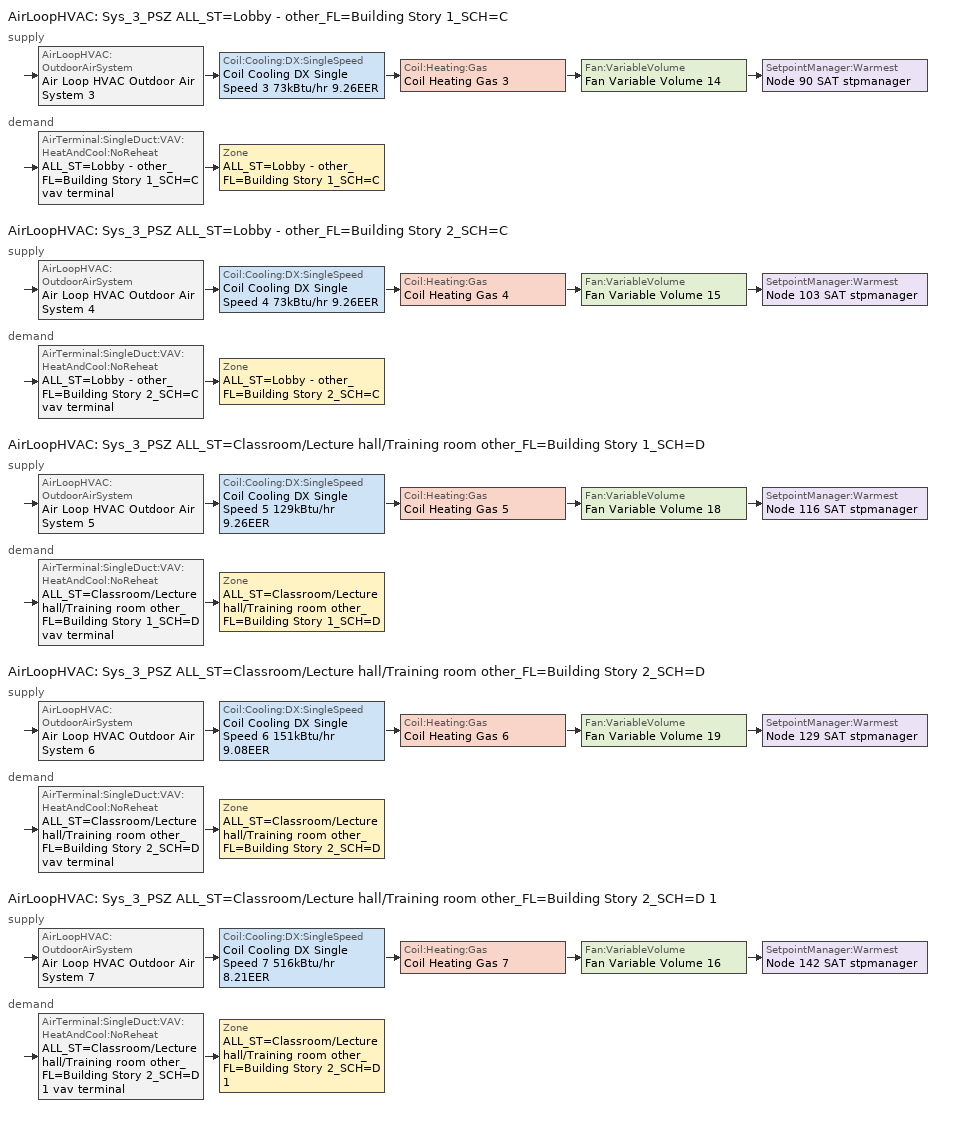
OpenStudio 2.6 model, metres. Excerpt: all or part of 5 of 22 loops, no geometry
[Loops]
AirLoopHVAC 'Sys_3_PSZ ALL_ST=Lobby - other_FL=Building Story 1_SCH=C'
 supply: AirLoopHVAC:OutdoorAirSystem 'Air Loop HVAC Outdoor Air System 3' > Coil:Cooling:DX:SingleSpeed 'Coil Cooling DX Single Speed 3 73kBtu/hr 9.26EER' > Coil:Heating:Gas 'Coil Heating Gas 3' > Fan:VariableVolume 'Fan Variable Volume 14' > SetpointManager:Warmest 'Node 90 SAT stpmanager'
 demand: AirTerminal:SingleDuct:VAV:HeatAndCool:NoReheat 'ALL_ST=Lobby - other_FL=Building Story 1_SCH=C vav terminal' > Zone 'ALL_ST=Lobby - other_FL=Building Story 1_SCH=C'
AirLoopHVAC 'Sys_3_PSZ ALL_ST=Lobby - other_FL=Building Story 2_SCH=C'
 supply: AirLoopHVAC:OutdoorAirSystem 'Air Loop HVAC Outdoor Air System 4' > Coil:Cooling:DX:SingleSpeed 'Coil Cooling DX Single Speed 4 73kBtu/hr 9.26EER' > Coil:Heating:Gas 'Coil Heating Gas 4' > Fan:VariableVolume 'Fan Variable Volume 15' > SetpointManager:Warmest 'Node 103 SAT stpmanager'
 demand: AirTerminal:SingleDuct:VAV:HeatAndCool:NoReheat 'ALL_ST=Lobby - other_FL=Building Story 2_SCH=C vav terminal' > Zone 'ALL_ST=Lobby - other_FL=Building Story 2_SCH=C'
AirLoopHVAC 'Sys_3_PSZ ALL_ST=Classroom/Lecture hall/Training room other_FL=Building Story 1_SCH=D'
 supply: AirLoopHVAC:OutdoorAirSystem 'Air Loop HVAC Outdoor Air System 5' > Coil:Cooling:DX:SingleSpeed 'Coil Cooling DX Single Speed 5 129kBtu/hr 9.26EER' > Coil:Heating:Gas 'Coil Heating Gas 5' > Fan:VariableVolume 'Fan Variable Volume 18' > SetpointManager:Warmest 'Node 116 SAT stpmanager'
 demand: AirTerminal:SingleDuct:VAV:HeatAndCool:NoReheat 'ALL_ST=Classroom/Lecture hall/Training room other_FL=Building Story 1_SCH=D vav terminal' > Zone 'ALL_ST=Classroom/Lecture hall/Training room other_FL=Building Story 1_SCH=D'
AirLoopHVAC 'Sys_3_PSZ ALL_ST=Classroom/Lecture hall/Training room other_FL=Building Story 2_SCH=D'
 supply: AirLoopHVAC:OutdoorAirSystem 'Air Loop HVAC Outdoor Air System 6' > Coil:Cooling:DX:SingleSpeed 'Coil Cooling DX Single Speed 6 151kBtu/hr 9.08EER' > Coil:Heating:Gas 'Coil Heating Gas 6' > Fan:VariableVolume 'Fan Variable Volume 19' > SetpointManager:Warmest 'Node 129 SAT stpmanager'
 demand: AirTerminal:SingleDuct:VAV:HeatAndCool:NoReheat 'ALL_ST=Classroom/Lecture hall/Training room other_FL=Building Story 2_SCH=D vav terminal' > Zone 'ALL_ST=Classroom/Lecture hall/Training room other_FL=Building Story 2_SCH=D'
AirLoopHVAC 'Sys_3_PSZ ALL_ST=Classroom/Lecture hall/Training room other_FL=Building Story 2_SCH=D 1'
 supply: AirLoopHVAC:OutdoorAirSystem 'Air Loop HVAC Outdoor Air System 7' > Coil:Cooling:DX:SingleSpeed 'Coil Cooling DX Single Speed 7 516kBtu/hr 8.21EER' > Coil:Heating:Gas 'Coil Heating Gas 7' > Fan:VariableVolume 'Fan Variable Volume 16' > SetpointManager:Warmest 'Node 142 SAT stpmanager'
 demand: AirTerminal:SingleDuct:VAV:HeatAndCool:NoReheat 'ALL_ST=Classroom/Lecture hall/Training room other_FL=Building Story 2_SCH=D 1 vav terminal' > Zone 'ALL_ST=Classroom/Lecture hall/Training room other_FL=Building Story 2_SCH=D 1'
[Sizing:Zone] Zone Cooling Design Supply Air Temperature Input Method=SupplyAirTemperature; Zone Cooling Design Supply Air Temperature {C}=13; Zone Cooling Design Supply Air Temperature Difference {deltaC}=11.11; Zone Heating Design Supply Air Temperature Input Method=SupplyAirTemperature; Zone Heating Design Supply Air Temperature {C}=43; Zone Heating Design Supply Air Temperature Difference {deltaC}=11.11; Zone Cooling Design Supply Air Humidity Ratio {kg-H2O/kg-air}=0.0085; Zone Heating Design Supply Air Humidity Ratio {kg-H2O/kg-air}=0.008; Zone Heating Sizing Factor=1.3; Zone Cooling Sizing Factor=1.1; Cooling Design Air Flow Method=DesignDay; Heating Design Air Flow Method=DesignDay; Account for Dedicated Outdoor Air System=No; Dedicated Outdoor Air System Control Strategy=NeutralSupplyAir; Dedicated Outdoor Air Low Setpoint Temperature for Design {C}=autosize; Dedicated Outdoor Air High Setpoint Temperature for Design {C}=autosize
ALL_ST=Lobby - other_FL=Building Story 1_SCH=C; ALL_ST=Lobby - other_FL=Building Story 2_SCH=C; ALL_ST=Classroom/Lecture hall/Training room other_FL=Building Story 1_SCH=D; ALL_ST=Classroom/Lecture hall/Training room other_FL=Building Story 2_SCH=D; ALL_ST=Classroom/Lecture hall/Training room other_FL=Building Story 2_SCH=D 1
[Zone equipment]
ALL_ST=Lobby - other_FL=Building Story 1_SCH=C: ALL_ST=Lobby - other_FL=Building Story 1_SCH=C erv doas, Zone HVAC Baseboard Convective Water 9, ALL_ST=Lobby - other_FL=Building Story 1_SCH=C vav terminal
ALL_ST=Lobby - other_FL=Building Story 2_SCH=C: ALL_ST=Lobby - other_FL=Building Story 2_SCH=C erv doas, Zone HVAC Baseboard Convective Water 10, ALL_ST=Lobby - other_FL=Building Story 2_SCH=C vav terminal
ALL_ST=Classroom/Lecture hall/Training room other_FL=Building Story 1_SCH=D: ALL_ST=Classroom/Lecture hall/Training room other_FL=Building Story 1_SCH=D erv doas, Zone HVAC Baseboard Convective Water 11, ALL_ST=Classroom/Lecture hall/Training room other_FL=Building Story 1_SCH=D vav terminal
ALL_ST=Classroom/Lecture hall/Training room other_FL=Building Story 2_SCH=D: ALL_ST=Classroom/Lecture hall/Training room other_FL=Building Story 2_SCH=D erv doas, Zone HVAC Baseboard Convective Water 12, ALL_ST=Classroom/Lecture hall/Training room other_FL=Building Story 2_SCH=D vav terminal
ALL_ST=Classroom/Lecture hall/Training room other_FL=Building Story 2_SCH=D 1: ALL_ST=Classroom/Lecture hall/Training room other_FL=Building Story 2_SCH=D 1 erv doas, Zone HVAC Baseboard Convective Water 13, ALL_ST=Classroom/Lecture hall/Training room other_FL=Building Story 2_SCH=D 1 vav terminal
[AirLoopHVAC] Design Supply Air Flow Rate {m3/s}=AutoSize
Name | Availability Schedule
Sys_3_PSZ ALL_ST=Lobby - other_FL=Building Story 1_SCH=C | Sys_3_PSZ ALL_ST=Lobby - other_FL=Building Story 1_SCH=C Occ Sch
Sys_3_PSZ ALL_ST=Lobby - other_FL=Building Story 2_SCH=C | Sys_3_PSZ ALL_ST=Lobby - other_FL=Building Story 2_SCH=C Occ Sch
Sys_3_PSZ ALL_ST=Classroom/Lecture hall/Training room other_FL=Building Story 1_SCH=D | Sys_3_PSZ ALL_ST=Classroom/Lecture hall/Training room other_FL=Building Story 1_SCH=D Occ Sch
Sys_3_PSZ ALL_ST=Classroom/Lecture hall/Training room other_FL=Building Story 2_SCH=D | Sys_3_PSZ ALL_ST=Classroom/Lecture hall/Training room other_FL=Building Story 2_SCH=D Occ Sch
Sys_3_PSZ ALL_ST=Classroom/Lecture hall/Training room other_FL=Building Story 2_SCH=D 1 | Sys_3_PSZ ALL_ST=Classroom/Lecture hall/Training room other_FL=Building Story 2_SCH=D 1 Occ Sch
[Sizing:System] Type of Load to Size On=Sensible; Design Outdoor Air Flow Rate {m3/s}=Autosize; Minimum System Air Flow Ratio=1; Preheat Design Temperature {C}=7; Preheat Design Humidity Ratio {kg-H2O/kg-Air}=0.008; Precool Design Temperature {C}=13; Precool Design Humidity Ratio {kg-H2O/kg-Air}=0.008; Central Cooling Design Supply Air Temperature {C}=13; Central Heating Design Supply Air Temperature {C}=43; Sizing Option=NonCoincident; 100% Outdoor Air in Cooling=No; 100% Outdoor Air in Heating=No; Central Cooling Design Supply Air Humidity Ratio {kg-H2O/kg-Air}=0.0085; Central Heating Design Supply Air Humidity Ratio {kg-H2O/kg-Air}=0.008; Cooling Design Air Flow Method=DesignDay; Cooling Design Air Flow Rate {m3/s}=0; Heating Design Air Flow Method=DesignDay; Heating Design Air Flow Rate {m3/s}=0; System Outdoor Air Method=ZoneSum; Zone Maximum Outdoor Air Fraction=1; Cooling Supply Air Flow Rate Per Floor Area {m3/s-m2}=0.00996765; Cooling Fraction of Autosized Cooling Supply Air Flow Rate=1; Cooling Supply Air Flow Rate Per Unit Cooling Capacity {m3/s-W}=3.94755e-05; Heating Supply Air Flow Rate Per Floor Area {m3/s-m2}=0.00996765; Heating Fraction of Autosized Heating Supply Air Flow Rate=1; Heating Fraction of Autosized Cooling Supply Air Flow Rate=1; Heating Supply Air Flow Rate Per Unit Heating Capacity {m3/s-W}=3.15882e-05; Cooling Design Capacity Method=CoolingDesignCapacity; Cooling Design Capacity {W}=autosize; Cooling Design Capacity Per Floor Area {W/m2}=234.7; Fraction of Autosized Cooling Design Capacity=1; Heating Design Capacity Method=HeatingDesignCapacity; Heating Design Capacity {W}=autosize; Heating Design Capacity Per Floor Area {W/m2}=157; Fraction of Autosized Heating Design Capacity=1; Central Cooling Capacity Control Method=OnOff
Sys_3_PSZ ALL_ST=Lobby - other_FL=Building Story 1_SCH=C; Sys_3_PSZ ALL_ST=Lobby - other_FL=Building Story 2_SCH=C; Sys_3_PSZ ALL_ST=Classroom/Lecture hall/Training room other_FL=Building Story 1_SCH=D; Sys_3_PSZ ALL_ST=Classroom/Lecture hall/Training room other_FL=Building Story 2_SCH=D; Sys_3_PSZ ALL_ST=Classroom/Lecture hall/Training room other_FL=Building Story 2_SCH=D 1
[Coil:Heating:Gas] Availability Schedule=Always On Discrete; Nominal Capacity {W}=AutoSize; Parasitic Electric Load {W}=0; Part Load Fraction Correlation Curve=FURNACE-EFFPLR-NECB2011; Parasitic Gas Load {W}=0
Name | Gas Burner Efficiency
Coil Heating Gas 3; Coil Heating Gas 4 | 0.924
Coil Heating Gas 5; Coil Heating Gas 6; Coil Heating Gas 7 | 0.81
[Coil:Cooling:DX:SingleSpeed] Availability Schedule=Always On Discrete; Rated Total Cooling Capacity {W}=autosize; Rated Sensible Heat Ratio=autosize; Rated Air Flow Rate {m3/s}=autosize; Rated Evaporator Fan Power Per Volume Flow Rate {W/(m3/s)}=773.3; Total Cooling Capacity Function of Temperature Curve=DXCOOL-NECB2011-REF-CAPFT; Total Cooling Capacity Function of Flow Fraction Curve=DXCOOL-NECB2011-REF-CAPFFLOW; Energy Input Ratio Function of Temperature Curve=DXCOOL-NECB2011-REF-COOLEIRFT; Energy Input Ratio Function of Flow Fraction Curve=DXCOOL-NECB2011-REF-COOLEIRFFLOW; Part Load Fraction Correlation Curve=DXCOOL-NECB2011-REF-COOLPLFFPLR; Condenser Type=AirCooled; Evaporative Condenser Effectiveness=0; Evaporative Condenser Air Flow Rate {m3/s}=Autosize; Evaporative Condenser Pump Rated Power Consumption {W}=Autosize; Crankcase Heater Capacity {W}=0; Maximum Outdoor Dry-Bulb Temperature for Crankcase Heater Operation {C}=0; Basin Heater Capacity {W/K}=0; Basin Heater Setpoint Temperature {C}=10
Name | Rated COP {W/W}
Coil Cooling DX Single Speed 3 73kBtu/hr 9.26EER; Coil Cooling DX Single Speed 4 73kBtu/hr 9.26EER | 3.18303
Coil Cooling DX Single Speed 5 129kBtu/hr 9.26EER | 3.22361
Coil Cooling DX Single Speed 6 151kBtu/hr 9.08EER | 3.17665
Coil Cooling DX Single Speed 7 516kBtu/hr 8.21EER | 3.10722
[Controller:OutdoorAir] Minimum Outdoor Air Flow Rate {m3/s}=0; Maximum Outdoor Air Flow Rate {m3/s}=0; Economizer Control Type=DifferentialEnthalpy; Economizer Control Action Type=ModulateFlow; Lockout Type=NoLockout; Minimum Limit Type=FixedMinimum; High Humidity Control=No; Heat Recovery Bypass Control Type=BypassWhenOAFlowGreaterThanMinimum
Name | Minimum Outdoor Air Schedule | Controller Mechanical Ventilation
Controller Outdoor Air 3 | Sys_3_PSZ ALL_ST=Lobby - other_FL=Building Story 1_SCH=C Occ Sch | Controller Mechanical Ventilation 3
Controller Outdoor Air 4 | Sys_3_PSZ ALL_ST=Lobby - other_FL=Building Story 2_SCH=C Occ Sch | Controller Mechanical Ventilation 4
Controller Outdoor Air 5 | Sys_3_PSZ ALL_ST=Classroom/Lecture hall/Training room other_FL=Building Story 1_SCH=D Occ Sch | Controller Mechanical Ventilation 5
Controller Outdoor Air 6 | Sys_3_PSZ ALL_ST=Classroom/Lecture hall/Training room other_FL=Building Story 2_SCH=D Occ Sch | Controller Mechanical Ventilation 6
Controller Outdoor Air 7 | Sys_3_PSZ ALL_ST=Classroom/Lecture hall/Training room other_FL=Building Story 2_SCH=D 1 Occ Sch | Controller Mechanical Ventilation 7
[Controller:MechanicalVentilation] Availability Schedule=Always On Discrete; System Outdoor Air Method=ZoneSum
Controller Mechanical Ventilation 3; Controller Mechanical Ventilation 4; Controller Mechanical Ventilation 5; Controller Mechanical Ventilation 6; Controller Mechanical Ventilation 7
[AirLoopHVAC:OutdoorAirSystem]
Name | Controller
Air Loop HVAC Outdoor Air System 3 | Controller Outdoor Air 3
Air Loop HVAC Outdoor Air System 4 | Controller Outdoor Air 4
Air Loop HVAC Outdoor Air System 5 | Controller Outdoor Air 5
Air Loop HVAC Outdoor Air System 6 | Controller Outdoor Air 6
Air Loop HVAC Outdoor Air System 7 | Controller Outdoor Air 7
[HeatExchanger:AirToAir:SensibleAndLatent] Availability Schedule=Always On Discrete; Nominal Supply Air Flow Rate {m3/s}=autosize; Sensible Effectiveness at 100% Heating Air Flow=0.8; Latent Effectiveness at 100% Heating Air Flow=0.8; Sensible Effectiveness at 75% Heating Air Flow=0.8; Latent Effectiveness at 75% Heating Air Flow=0.8; Sensible Effectiveness at 100% Cooling Air Flow=0.8; Latent Effectiveness at 100% Cooling Air Flow=0.8; Sensible Effectiveness at 75% Cooling Air Flow=0.8; Latent Effectiveness at 75% Cooling Air Flow=0.8; Supply Air Outlet Temperature Control=No; Heat Exchanger Type=Rotary; Frost Control Type=ExhaustAirRecirculation; Threshold Temperature {C}=-23.3; Initial Defrost Time Fraction=0.167; Rate of Defrost Time Fraction Increase {1/K}=0.012; Economizer Lockout=No
Name | Nominal Electric Power {W}
ALL_ST=Lobby - other_FL=Building Story 1_SCH=C erv hx; ALL_ST=Lobby - other_FL=Building Story 2_SCH=C erv hx | 669.997
ALL_ST=Classroom/Lecture hall/Training room other_FL=Building Story 2_SCH=D 1 erv hx | 2908.29
ALL_ST=Classroom/Lecture hall/Training room other_FL=Building Story 1_SCH=D erv hx; ALL_ST=Classroom/Lecture hall/Training room other_FL=Building Story 2_SCH=D erv hx | 643.229
[Fan:VariableVolume] Availability Schedule=Always On Discrete; Fan Efficiency=0.7; Pressure Rise {Pa}=640; Maximum Flow Rate {m3/s}=Autosize; Fan Power Minimum Flow Rate Input Method=Fraction; Fan Power Minimum Flow Fraction=0.3; Fan Power Minimum Air Flow Rate {m3/s}=0; Motor Efficiency=0.9; Motor In Airstream Fraction=1; Fan Power Coefficient 1=0.0407599; Fan Power Coefficient 2=0.088045; Fan Power Coefficient 3=-0.0729261; Fan Power Coefficient 4=0.94374; Fan Power Coefficient 5=0
Fan Variable Volume 14; Fan Variable Volume 15; Fan Variable Volume 16; Fan Variable Volume 18; Fan Variable Volume 19
[SetpointManager:Warmest] Control Variable=Temperature; Minimum Setpoint Temperature {C}=12; Maximum Setpoint Temperature {C}=35; Strategy=MaximumTemperature
Node 90 SAT stpmanager; Node 103 SAT stpmanager; Node 142 SAT stpmanager; Node 116 SAT stpmanager; Node 129 SAT stpmanager
[AirTerminal:SingleDuct:VAV:HeatAndCool:NoReheat] Availability Schedule=Always On Discrete; Maximum Air Flow Rate {m3/s}=autosize; Zone Minimum Air Flow Fraction=0.05
ALL_ST=Lobby - other_FL=Building Story 1_SCH=C vav terminal; ALL_ST=Lobby - other_FL=Building Story 2_SCH=C vav terminal; ALL_ST=Classroom/Lecture hall/Training room other_FL=Building Story 2_SCH=D 1 vav terminal; ALL_ST=Classroom/Lecture hall/Training room other_FL=Building Story 1_SCH=D vav terminal; ALL_ST=Classroom/Lecture hall/Training room other_FL=Building Story 2_SCH=D vav terminal
[ZoneHVAC:EnergyRecoveryVentilator:Controller] Temperature High Limit {C}=19; Temperature Low Limit {C}=13; Exhaust Air Temperature Limit=NoExhaustAirTemperatureLimit; Exhaust Air Enthalpy Limit=NoExhaustAirEnthalpyLimit; Time of Day Economizer Flow Control Schedule=Always Off Discrete; High Humidity Control Flag=No; High Humidity Outdoor Air Flow Ratio=1; Control High Indoor Humidity Based on Outdoor Humidity Ratio=Yes
Name | Electronic Enthalpy Limit Curve
ALL_ST=Lobby - other_FL=Building Story 1_SCH=C erv contr | Curve Cubic 22
ALL_ST=Lobby - other_FL=Building Story 2_SCH=C erv contr | Curve Cubic 23
ALL_ST=Classroom/Lecture hall/Training room other_FL=Building Story 2_SCH=D 1 erv contr | Curve Cubic 24
ALL_ST=Classroom/Lecture hall/Training room other_FL=Building Story 1_SCH=D erv contr | Curve Cubic 26
ALL_ST=Classroom/Lecture hall/Training room other_FL=Building Story 2_SCH=D erv contr | Curve Cubic 27
[Fan:OnOff] Availability Schedule=Always On Discrete; Fan Efficiency=0.75; Pressure Rise {Pa}=200; Maximum Flow Rate {m3/s}=autosize; Motor Efficiency=0.9; Motor In Airstream Fraction=1
Name | Fan Power Ratio Function of Speed Ratio Curve | Fan Efficiency Ratio Function of Speed Ratio Curve
ALL_ST=Lobby - other_FL=Building Story 1_SCH=C erv sup fan | Fan On Off Power Curve 40 | Fan On Off Efficiency Curve 40
ALL_ST=Lobby - other_FL=Building Story 1_SCH=C erv exh fan | Fan On Off Power Curve 41 | Fan On Off Efficiency Curve 41
ALL_ST=Lobby - other_FL=Building Story 2_SCH=C erv sup fan | Fan On Off Power Curve 42 | Fan On Off Efficiency Curve 42
ALL_ST=Lobby - other_FL=Building Story 2_SCH=C erv exh fan | Fan On Off Power Curve 43 | Fan On Off Efficiency Curve 43
ALL_ST=Classroom/Lecture hall/Training room other_FL=Building Story 2_SCH=D 1 erv sup fan | Fan On Off Power Curve 44 | Fan On Off Efficiency Curve 44
ALL_ST=Classroom/Lecture hall/Training room other_FL=Building Story 2_SCH=D 1 erv exh fan | Fan On Off Power Curve 45 | Fan On Off Efficiency Curve 45
ALL_ST=Classroom/Lecture hall/Training room other_FL=Building Story 1_SCH=D erv sup fan | Fan On Off Power Curve 48 | Fan On Off Efficiency Curve 48
ALL_ST=Classroom/Lecture hall/Training room other_FL=Building Story 1_SCH=D erv exh fan | Fan On Off Power Curve 49 | Fan On Off Efficiency Curve 49
ALL_ST=Classroom/Lecture hall/Training room other_FL=Building Story 2_SCH=D erv sup fan | Fan On Off Power Curve 50 | Fan On Off Efficiency Curve 50
ALL_ST=Classroom/Lecture hall/Training room other_FL=Building Story 2_SCH=D erv exh fan | Fan On Off Power Curve 51 | Fan On Off Efficiency Curve 51
[ZoneHVAC:EnergyRecoveryVentilator] Supply Air Flow Rate {m3/s}=autosize; Exhaust Air Flow Rate {m3/s}=autosize; Ventilation Rate per Occupant {m3/s-person}=0
Name | Availability Schedule | Heat Exchanger | Supply Air Fan | Exhaust Air Fan | Controller | Ventilation Rate per Unit Floor Area {m3/s-m2}
ALL_ST=Lobby - other_FL=Building Story 1_SCH=C erv doas | Sys_3_PSZ ALL_ST=Lobby - other_FL=Building Story 1_SCH=C Occ Sch | ALL_ST=Lobby - other_FL=Building Story 1_SCH=C erv hx | ALL_ST=Lobby - other_FL=Building Story 1_SCH=C erv sup fan | ALL_ST=Lobby - other_FL=Building Story 1_SCH=C erv exh fan | ALL_ST=Lobby - other_FL=Building Story 1_SCH=C erv contr | 0.0041148
ALL_ST=Lobby - other_FL=Building Story 2_SCH=C erv doas | Sys_3_PSZ ALL_ST=Lobby - other_FL=Building Story 2_SCH=C Occ Sch | ALL_ST=Lobby - other_FL=Building Story 2_SCH=C erv hx | ALL_ST=Lobby - other_FL=Building Story 2_SCH=C erv sup fan | ALL_ST=Lobby - other_FL=Building Story 2_SCH=C erv exh fan | ALL_ST=Lobby - other_FL=Building Story 2_SCH=C erv contr | 0.0041148
ALL_ST=Classroom/Lecture hall/Training room other_FL=Building Story 2_SCH=D 1 erv doas | Sys_3_PSZ ALL_ST=Classroom/Lecture hall/Training room other_FL=Building Story 2_SCH=D 1 Occ Sch | ALL_ST=Classroom/Lecture hall/Training room other_FL=Building Story 2_SCH=D 1 erv hx | ALL_ST=Classroom/Lecture hall/Training room other_FL=Building Story 2_SCH=D 1 erv sup fan | ALL_ST=Classroom/Lecture hall/Training room other_FL=Building Story 2_SCH=D 1 erv exh fan | ALL_ST=Classroom/Lecture hall/Training room other_FL=Building Story 2_SCH=D 1 erv contr | 0.00278384
ALL_ST=Classroom/Lecture hall/Training room other_FL=Building Story 1_SCH=D erv doas | Sys_3_PSZ ALL_ST=Classroom/Lecture hall/Training room other_FL=Building Story 1_SCH=D Occ Sch | ALL_ST=Classroom/Lecture hall/Training room other_FL=Building Story 1_SCH=D erv hx | ALL_ST=Classroom/Lecture hall/Training room other_FL=Building Story 1_SCH=D erv sup fan | ALL_ST=Classroom/Lecture hall/Training room other_FL=Building Story 1_SCH=D erv exh fan | ALL_ST=Classroom/Lecture hall/Training room other_FL=Building Story 1_SCH=D erv contr | 0.00278384
ALL_ST=Classroom/Lecture hall/Training room other_FL=Building Story 2_SCH=D erv doas | Sys_3_PSZ ALL_ST=Classroom/Lecture hall/Training room other_FL=Building Story 2_SCH=D Occ Sch | ALL_ST=Classroom/Lecture hall/Training room other_FL=Building Story 2_SCH=D erv hx | ALL_ST=Classroom/Lecture hall/Training room other_FL=Building Story 2_SCH=D erv sup fan | ALL_ST=Classroom/Lecture hall/Training room other_FL=Building Story 2_SCH=D erv exh fan | ALL_ST=Classroom/Lecture hall/Training room other_FL=Building Story 2_SCH=D erv contr | 0.00278384
[Schedule:Ruleset]
Name | Default Day Schedule | Summer Design Day Schedule | Winter Design Day Schedule
Sys_3_PSZ ALL_ST=Classroom/Lecture hall/Training room other_FL=Building Story 1_SCH=D Occ Sch | Sys_3_PSZ ALL_ST=Classroom/Lecture hall/Training room other_FL=Building Story 1_SCH=D Occ Sch Default | Sys_3_PSZ ALL_ST=Classroom/Lecture hall/Training room other_FL=Building Story 1_SCH=D Occ Sch Summer Design Day | Sys_3_PSZ ALL_ST=Classroom/Lecture hall/Training room other_FL=Building Story 1_SCH=D Occ Sch Winter Design Day
Sys_3_PSZ ALL_ST=Classroom/Lecture hall/Training room other_FL=Building Story 2_SCH=D Occ Sch | Sys_3_PSZ ALL_ST=Classroom/Lecture hall/Training room other_FL=Building Story 2_SCH=D Occ Sch Default | Sys_3_PSZ ALL_ST=Classroom/Lecture hall/Training room other_FL=Building Story 2_SCH=D Occ Sch Summer Design Day | Sys_3_PSZ ALL_ST=Classroom/Lecture hall/Training room other_FL=Building Story 2_SCH=D Occ Sch Winter Design Day
Sys_3_PSZ ALL_ST=Classroom/Lecture hall/Training room other_FL=Building Story 2_SCH=D 1 Occ Sch | Sys_3_PSZ ALL_ST=Classroom/Lecture hall/Training room other_FL=Building Story 2_SCH=D 1 Occ Sch Default | Sys_3_PSZ ALL_ST=Classroom/Lecture hall/Training room other_FL=Building Story 2_SCH=D 1 Occ Sch Summer Design Day | Sys_3_PSZ ALL_ST=Classroom/Lecture hall/Training room other_FL=Building Story 2_SCH=D 1 Occ Sch Winter Design Day
Sys_3_PSZ ALL_ST=Lobby - other_FL=Building Story 1_SCH=C Occ Sch | Sys_3_PSZ ALL_ST=Lobby - other_FL=Building Story 1_SCH=C Occ Sch Default | Sys_3_PSZ ALL_ST=Lobby - other_FL=Building Story 1_SCH=C Occ Sch Summer Design Day | Sys_3_PSZ ALL_ST=Lobby - other_FL=Building Story 1_SCH=C Occ Sch Winter Design Day
Sys_3_PSZ ALL_ST=Lobby - other_FL=Building Story 2_SCH=C Occ Sch | Sys_3_PSZ ALL_ST=Lobby - other_FL=Building Story 2_SCH=C Occ Sch Default | Sys_3_PSZ ALL_ST=Lobby - other_FL=Building Story 2_SCH=C Occ Sch Summer Design Day | Sys_3_PSZ ALL_ST=Lobby - other_FL=Building Story 2_SCH=C Occ Sch Winter Design Day
[Schedule:Day]
Sys_3_PSZ ALL_ST=Classroom/Lecture hall/Training room other_FL=Building Story 1_SCH=D Occ Sch Default; Sys_3_PSZ ALL_ST=Classroom/Lecture hall/Training room other_FL=Building Story 1_SCH=D Occ Sch Winter Design Day; Sys_3_PSZ ALL_ST=Classroom/Lecture hall/Training room other_FL=Building Story 1_SCH=D Occ Sch Summer Design Day; Sys_3_PSZ ALL_ST=Classroom/Lecture hall/Training room other_FL=Building Story 2_SCH=D Occ Sch Default; Sys_3_PSZ ALL_ST=Classroom/Lecture hall/Training room other_FL=Building Story 2_SCH=D Occ Sch Winter Design Day; Sys_3_PSZ ALL_ST=Classroom/Lecture hall/Training room other_FL=Building Story 2_SCH=D Occ Sch Summer Design Day; Sys_3_PSZ ALL_ST=Classroom/Lecture hall/Training room other_FL=Building Story 2_SCH=D 1 Occ Sch Default; Sys_3_PSZ ALL_ST=Classroom/Lecture hall/Training room other_FL=Building Story 2_SCH=D 1 Occ Sch Winter Design Day; Sys_3_PSZ ALL_ST=Classroom/Lecture hall/Training room other_FL=Building Story 2_SCH=D 1 Occ Sch Summer Design Day; Sys_3_PSZ ALL_ST=Lobby - other_FL=Building Story 1_SCH=C Occ Sch Default; Sys_3_PSZ ALL_ST=Lobby - other_FL=Building Story 1_SCH=C Occ Sch Winter Design Day; Sys_3_PSZ ALL_ST=Lobby - other_FL=Building Story 1_SCH=C Occ Sch Summer Design Day; Sys_3_PSZ ALL_ST=Lobby - other_FL=Building Story 2_SCH=C Occ Sch Default; Sys_3_PSZ ALL_ST=Lobby - other_FL=Building Story 2_SCH=C Occ Sch Winter Design Day; Sys_3_PSZ ALL_ST=Lobby - other_FL=Building Story 2_SCH=C Occ Sch Summer Design Day: 24, 0, 1
Sys_3_PSZ ALL_ST=Classroom/Lecture hall/Training room other_FL=Building Story 1_SCH=D Occ Sch Monday; Sys_3_PSZ ALL_ST=Classroom/Lecture hall/Training room other_FL=Building Story 1_SCH=D Occ Sch Tuesday; Sys_3_PSZ ALL_ST=Classroom/Lecture hall/Training room other_FL=Building Story 1_SCH=D Occ Sch Wednesday; Sys_3_PSZ ALL_ST=Classroom/Lecture hall/Training room other_FL=Building Story 1_SCH=D Occ Sch Thursday; Sys_3_PSZ ALL_ST=Classroom/Lecture hall/Training room other_FL=Building Story 1_SCH=D Occ Sch Friday; Sys_3_PSZ ALL_ST=Classroom/Lecture hall/Training room other_FL=Building Story 2_SCH=D Occ Sch Monday; Sys_3_PSZ ALL_ST=Classroom/Lecture hall/Training room other_FL=Building Story 2_SCH=D Occ Sch Tuesday; Sys_3_PSZ ALL_ST=Classroom/Lecture hall/Training room other_FL=Building Story 2_SCH=D Occ Sch Wednesday; Sys_3_PSZ ALL_ST=Classroom/Lecture hall/Training room other_FL=Building Story 2_SCH=D Occ Sch Thursday; Sys_3_PSZ ALL_ST=Classroom/Lecture hall/Training room other_FL=Building Story 2_SCH=D Occ Sch Friday; Sys_3_PSZ ALL_ST=Classroom/Lecture hall/Training room other_FL=Building Story 2_SCH=D 1 Occ Sch Monday; Sys_3_PSZ ALL_ST=Classroom/Lecture hall/Training room other_FL=Building Story 2_SCH=D 1 Occ Sch Tuesday; Sys_3_PSZ ALL_ST=Classroom/Lecture hall/Training room other_FL=Building Story 2_SCH=D 1 Occ Sch Wednesday; Sys_3_PSZ ALL_ST=Classroom/Lecture hall/Training room other_FL=Building Story 2_SCH=D 1 Occ Sch Thursday; Sys_3_PSZ ALL_ST=Classroom/Lecture hall/Training room other_FL=Building Story 2_SCH=D 1 Occ Sch Friday: 9, 0, 0, 18, 0, 1, 19, 0, 0, 22, 0, 1, 24, 0, 0
Sys_3_PSZ ALL_ST=Classroom/Lecture hall/Training room other_FL=Building Story 1_SCH=D Occ Sch Saturday; Sys_3_PSZ ALL_ST=Classroom/Lecture hall/Training room other_FL=Building Story 1_SCH=D Occ Sch Sunday; Sys_3_PSZ ALL_ST=Classroom/Lecture hall/Training room other_FL=Building Story 2_SCH=D Occ Sch Saturday; Sys_3_PSZ ALL_ST=Classroom/Lecture hall/Training room other_FL=Building Story 2_SCH=D Occ Sch Sunday; Sys_3_PSZ ALL_ST=Classroom/Lecture hall/Training room other_FL=Building Story 2_SCH=D 1 Occ Sch Saturday; Sys_3_PSZ ALL_ST=Classroom/Lecture hall/Training room other_FL=Building Story 2_SCH=D 1 Occ Sch Sunday: 24, 0, 0
Sys_3_PSZ ALL_ST=Lobby - other_FL=Building Story 1_SCH=C Occ Sch Monday; Sys_3_PSZ ALL_ST=Lobby - other_FL=Building Story 1_SCH=C Occ Sch Tuesday; Sys_3_PSZ ALL_ST=Lobby - other_FL=Building Story 1_SCH=C Occ Sch Wednesday; Sys_3_PSZ ALL_ST=Lobby - other_FL=Building Story 1_SCH=C Occ Sch Thursday; Sys_3_PSZ ALL_ST=Lobby - other_FL=Building Story 1_SCH=C Occ Sch Friday; Sys_3_PSZ ALL_ST=Lobby - other_FL=Building Story 1_SCH=C Occ Sch Saturday; Sys_3_PSZ ALL_ST=Lobby - other_FL=Building Story 2_SCH=C Occ Sch Monday; Sys_3_PSZ ALL_ST=Lobby - other_FL=Building Story 2_SCH=C Occ Sch Tuesday; Sys_3_PSZ ALL_ST=Lobby - other_FL=Building Story 2_SCH=C Occ Sch Wednesday; Sys_3_PSZ ALL_ST=Lobby - other_FL=Building Story 2_SCH=C Occ Sch Thursday; Sys_3_PSZ ALL_ST=Lobby - other_FL=Building Story 2_SCH=C Occ Sch Friday; Sys_3_PSZ ALL_ST=Lobby - other_FL=Building Story 2_SCH=C Occ Sch Saturday: 9, 0, 0, 21, 0, 1, 24, 0, 0
Sys_3_PSZ ALL_ST=Lobby - other_FL=Building Story 1_SCH=C Occ Sch Sunday; Sys_3_PSZ ALL_ST=Lobby - other_FL=Building Story 2_SCH=C Occ Sch Sunday: 9, 0, 0, 19, 0, 1, 24, 0, 0
[Schedule:Rule] Date Specification Type=DateRange; Start Month=1; Start Day=1; End Month=12
Name | Schedule Ruleset | Rule Order | Day Schedule | Apply Monday | End Day | Apply Tuesday | Apply Wednesday | Apply Thursday | Apply Friday | Apply Saturday | Apply Sunday
Sys_3_PSZ ALL_ST=Classroom/Lecture hall/Training room other_FL=Building Story 1_SCH=D Occ Sch Monday Rule | Sys_3_PSZ ALL_ST=Classroom/Lecture hall/Training room other_FL=Building Story 1_SCH=D Occ Sch | 6 | Sys_3_PSZ ALL_ST=Classroom/Lecture hall/Training room other_FL=Building Story 1_SCH=D Occ Sch Monday | Yes | 25
Sys_3_PSZ ALL_ST=Classroom/Lecture hall/Training room other_FL=Building Story 1_SCH=D Occ Sch Tuesday Rule | Sys_3_PSZ ALL_ST=Classroom/Lecture hall/Training room other_FL=Building Story 1_SCH=D Occ Sch | 5 | Sys_3_PSZ ALL_ST=Classroom/Lecture hall/Training room other_FL=Building Story 1_SCH=D Occ Sch Tuesday |  | 26 | Yes
Sys_3_PSZ ALL_ST=Classroom/Lecture hall/Training room other_FL=Building Story 1_SCH=D Occ Sch Wednesday Rule | Sys_3_PSZ ALL_ST=Classroom/Lecture hall/Training room other_FL=Building Story 1_SCH=D Occ Sch | 4 | Sys_3_PSZ ALL_ST=Classroom/Lecture hall/Training room other_FL=Building Story 1_SCH=D Occ Sch Wednesday |  | 27 |  | Yes
Sys_3_PSZ ALL_ST=Classroom/Lecture hall/Training room other_FL=Building Story 1_SCH=D Occ Sch Thursday Rule | Sys_3_PSZ ALL_ST=Classroom/Lecture hall/Training room other_FL=Building Story 1_SCH=D Occ Sch | 3 | Sys_3_PSZ ALL_ST=Classroom/Lecture hall/Training room other_FL=Building Story 1_SCH=D Occ Sch Thursday |  | 28 |  |  | Yes
Sys_3_PSZ ALL_ST=Classroom/Lecture hall/Training room other_FL=Building Story 1_SCH=D Occ Sch Friday Rule | Sys_3_PSZ ALL_ST=Classroom/Lecture hall/Training room other_FL=Building Story 1_SCH=D Occ Sch | 2 | Sys_3_PSZ ALL_ST=Classroom/Lecture hall/Training room other_FL=Building Story 1_SCH=D Occ Sch Friday |  | 29 |  |  |  | Yes
Sys_3_PSZ ALL_ST=Classroom/Lecture hall/Training room other_FL=Building Story 1_SCH=D Occ Sch Saturday Rule | Sys_3_PSZ ALL_ST=Classroom/Lecture hall/Training room other_FL=Building Story 1_SCH=D Occ Sch | 1 | Sys_3_PSZ ALL_ST=Classroom/Lecture hall/Training room other_FL=Building Story 1_SCH=D Occ Sch Saturday |  | 30 |  |  |  |  | Yes
Sys_3_PSZ ALL_ST=Classroom/Lecture hall/Training room other_FL=Building Story 1_SCH=D Occ Sch Sunday Rule | Sys_3_PSZ ALL_ST=Classroom/Lecture hall/Training room other_FL=Building Story 1_SCH=D Occ Sch | 0 | Sys_3_PSZ ALL_ST=Classroom/Lecture hall/Training room other_FL=Building Story 1_SCH=D Occ Sch Sunday |  | 31 |  |  |  |  |  | Yes
Sys_3_PSZ ALL_ST=Classroom/Lecture hall/Training room other_FL=Building Story 2_SCH=D Occ Sch Monday Rule | Sys_3_PSZ ALL_ST=Classroom/Lecture hall/Training room other_FL=Building Story 2_SCH=D Occ Sch | 6 | Sys_3_PSZ ALL_ST=Classroom/Lecture hall/Training room other_FL=Building Story 2_SCH=D Occ Sch Monday | Yes | 25
Sys_3_PSZ ALL_ST=Classroom/Lecture hall/Training room other_FL=Building Story 2_SCH=D Occ Sch Tuesday Rule | Sys_3_PSZ ALL_ST=Classroom/Lecture hall/Training room other_FL=Building Story 2_SCH=D Occ Sch | 5 | Sys_3_PSZ ALL_ST=Classroom/Lecture hall/Training room other_FL=Building Story 2_SCH=D Occ Sch Tuesday |  | 26 | Yes
Sys_3_PSZ ALL_ST=Classroom/Lecture hall/Training room other_FL=Building Story 2_SCH=D Occ Sch Wednesday Rule | Sys_3_PSZ ALL_ST=Classroom/Lecture hall/Training room other_FL=Building Story 2_SCH=D Occ Sch | 4 | Sys_3_PSZ ALL_ST=Classroom/Lecture hall/Training room other_FL=Building Story 2_SCH=D Occ Sch Wednesday |  | 27 |  | Yes
Sys_3_PSZ ALL_ST=Classroom/Lecture hall/Training room other_FL=Building Story 2_SCH=D Occ Sch Thursday Rule | Sys_3_PSZ ALL_ST=Classroom/Lecture hall/Training room other_FL=Building Story 2_SCH=D Occ Sch | 3 | Sys_3_PSZ ALL_ST=Classroom/Lecture hall/Training room other_FL=Building Story 2_SCH=D Occ Sch Thursday |  | 28 |  |  | Yes
Sys_3_PSZ ALL_ST=Classroom/Lecture hall/Training room other_FL=Building Story 2_SCH=D Occ Sch Friday Rule | Sys_3_PSZ ALL_ST=Classroom/Lecture hall/Training room other_FL=Building Story 2_SCH=D Occ Sch | 2 | Sys_3_PSZ ALL_ST=Classroom/Lecture hall/Training room other_FL=Building Story 2_SCH=D Occ Sch Friday |  | 29 |  |  |  | Yes
Sys_3_PSZ ALL_ST=Classroom/Lecture hall/Training room other_FL=Building Story 2_SCH=D Occ Sch Saturday Rule | Sys_3_PSZ ALL_ST=Classroom/Lecture hall/Training room other_FL=Building Story 2_SCH=D Occ Sch | 1 | Sys_3_PSZ ALL_ST=Classroom/Lecture hall/Training room other_FL=Building Story 2_SCH=D Occ Sch Saturday |  | 30 |  |  |  |  | Yes
Sys_3_PSZ ALL_ST=Classroom/Lecture hall/Training room other_FL=Building Story 2_SCH=D Occ Sch Sunday Rule | Sys_3_PSZ ALL_ST=Classroom/Lecture hall/Training room other_FL=Building Story 2_SCH=D Occ Sch | 0 | Sys_3_PSZ ALL_ST=Classroom/Lecture hall/Training room other_FL=Building Story 2_SCH=D Occ Sch Sunday |  | 31 |  |  |  |  |  | Yes
Sys_3_PSZ ALL_ST=Classroom/Lecture hall/Training room other_FL=Building Story 2_SCH=D 1 Occ Sch Monday Rule | Sys_3_PSZ ALL_ST=Classroom/Lecture hall/Training room other_FL=Building Story 2_SCH=D 1 Occ Sch | 6 | Sys_3_PSZ ALL_ST=Classroom/Lecture hall/Training room other_FL=Building Story 2_SCH=D 1 Occ Sch Monday | Yes | 25
Sys_3_PSZ ALL_ST=Classroom/Lecture hall/Training room other_FL=Building Story 2_SCH=D 1 Occ Sch Tuesday Rule | Sys_3_PSZ ALL_ST=Classroom/Lecture hall/Training room other_FL=Building Story 2_SCH=D 1 Occ Sch | 5 | Sys_3_PSZ ALL_ST=Classroom/Lecture hall/Training room other_FL=Building Story 2_SCH=D 1 Occ Sch Tuesday |  | 26 | Yes
Sys_3_PSZ ALL_ST=Classroom/Lecture hall/Training room other_FL=Building Story 2_SCH=D 1 Occ Sch Wednesday Rule | Sys_3_PSZ ALL_ST=Classroom/Lecture hall/Training room other_FL=Building Story 2_SCH=D 1 Occ Sch | 4 | Sys_3_PSZ ALL_ST=Classroom/Lecture hall/Training room other_FL=Building Story 2_SCH=D 1 Occ Sch Wednesday |  | 27 |  | Yes
Sys_3_PSZ ALL_ST=Classroom/Lecture hall/Training room other_FL=Building Story 2_SCH=D 1 Occ Sch Thursday Rule | Sys_3_PSZ ALL_ST=Classroom/Lecture hall/Training room other_FL=Building Story 2_SCH=D 1 Occ Sch | 3 | Sys_3_PSZ ALL_ST=Classroom/Lecture hall/Training room other_FL=Building Story 2_SCH=D 1 Occ Sch Thursday |  | 28 |  |  | Yes
Sys_3_PSZ ALL_ST=Classroom/Lecture hall/Training room other_FL=Building Story 2_SCH=D 1 Occ Sch Friday Rule | Sys_3_PSZ ALL_ST=Classroom/Lecture hall/Training room other_FL=Building Story 2_SCH=D 1 Occ Sch | 2 | Sys_3_PSZ ALL_ST=Classroom/Lecture hall/Training room other_FL=Building Story 2_SCH=D 1 Occ Sch Friday |  | 29 |  |  |  | Yes
Sys_3_PSZ ALL_ST=Classroom/Lecture hall/Training room other_FL=Building Story 2_SCH=D 1 Occ Sch Saturday Rule | Sys_3_PSZ ALL_ST=Classroom/Lecture hall/Training room other_FL=Building Story 2_SCH=D 1 Occ Sch | 1 | Sys_3_PSZ ALL_ST=Classroom/Lecture hall/Training room other_FL=Building Story 2_SCH=D 1 Occ Sch Saturday |  | 30 |  |  |  |  | Yes
Sys_3_PSZ ALL_ST=Classroom/Lecture hall/Training room other_FL=Building Story 2_SCH=D 1 Occ Sch Sunday Rule | Sys_3_PSZ ALL_ST=Classroom/Lecture hall/Training room other_FL=Building Story 2_SCH=D 1 Occ Sch | 0 | Sys_3_PSZ ALL_ST=Classroom/Lecture hall/Training room other_FL=Building Story 2_SCH=D 1 Occ Sch Sunday |  | 31 |  |  |  |  |  | Yes
Sys_3_PSZ ALL_ST=Lobby - other_FL=Building Story 1_SCH=C Occ Sch Monday Rule | Sys_3_PSZ ALL_ST=Lobby - other_FL=Building Story 1_SCH=C Occ Sch | 6 | Sys_3_PSZ ALL_ST=Lobby - other_FL=Building Story 1_SCH=C Occ Sch Monday | Yes | 25
Sys_3_PSZ ALL_ST=Lobby - other_FL=Building Story 1_SCH=C Occ Sch Tuesday Rule | Sys_3_PSZ ALL_ST=Lobby - other_FL=Building Story 1_SCH=C Occ Sch | 5 | Sys_3_PSZ ALL_ST=Lobby - other_FL=Building Story 1_SCH=C Occ Sch Tuesday |  | 26 | Yes
Sys_3_PSZ ALL_ST=Lobby - other_FL=Building Story 1_SCH=C Occ Sch Wednesday Rule | Sys_3_PSZ ALL_ST=Lobby - other_FL=Building Story 1_SCH=C Occ Sch | 4 | Sys_3_PSZ ALL_ST=Lobby - other_FL=Building Story 1_SCH=C Occ Sch Wednesday |  | 27 |  | Yes
Sys_3_PSZ ALL_ST=Lobby - other_FL=Building Story 1_SCH=C Occ Sch Thursday Rule | Sys_3_PSZ ALL_ST=Lobby - other_FL=Building Story 1_SCH=C Occ Sch | 3 | Sys_3_PSZ ALL_ST=Lobby - other_FL=Building Story 1_SCH=C Occ Sch Thursday |  | 28 |  |  | Yes
Sys_3_PSZ ALL_ST=Lobby - other_FL=Building Story 1_SCH=C Occ Sch Friday Rule | Sys_3_PSZ ALL_ST=Lobby - other_FL=Building Story 1_SCH=C Occ Sch | 2 | Sys_3_PSZ ALL_ST=Lobby - other_FL=Building Story 1_SCH=C Occ Sch Friday |  | 29 |  |  |  | Yes
Sys_3_PSZ ALL_ST=Lobby - other_FL=Building Story 1_SCH=C Occ Sch Saturday Rule | Sys_3_PSZ ALL_ST=Lobby - other_FL=Building Story 1_SCH=C Occ Sch | 1 | Sys_3_PSZ ALL_ST=Lobby - other_FL=Building Story 1_SCH=C Occ Sch Saturday |  | 30 |  |  |  |  | Yes
Sys_3_PSZ ALL_ST=Lobby - other_FL=Building Story 1_SCH=C Occ Sch Sunday Rule | Sys_3_PSZ ALL_ST=Lobby - other_FL=Building Story 1_SCH=C Occ Sch | 0 | Sys_3_PSZ ALL_ST=Lobby - other_FL=Building Story 1_SCH=C Occ Sch Sunday |  | 31 |  |  |  |  |  | Yes
Sys_3_PSZ ALL_ST=Lobby - other_FL=Building Story 2_SCH=C Occ Sch Monday Rule | Sys_3_PSZ ALL_ST=Lobby - other_FL=Building Story 2_SCH=C Occ Sch | 6 | Sys_3_PSZ ALL_ST=Lobby - other_FL=Building Story 2_SCH=C Occ Sch Monday | Yes | 25
Sys_3_PSZ ALL_ST=Lobby - other_FL=Building Story 2_SCH=C Occ Sch Tuesday Rule | Sys_3_PSZ ALL_ST=Lobby - other_FL=Building Story 2_SCH=C Occ Sch | 5 | Sys_3_PSZ ALL_ST=Lobby - other_FL=Building Story 2_SCH=C Occ Sch Tuesday |  | 26 | Yes
Sys_3_PSZ ALL_ST=Lobby - other_FL=Building Story 2_SCH=C Occ Sch Wednesday Rule | Sys_3_PSZ ALL_ST=Lobby - other_FL=Building Story 2_SCH=C Occ Sch | 4 | Sys_3_PSZ ALL_ST=Lobby - other_FL=Building Story 2_SCH=C Occ Sch Wednesday |  | 27 |  | Yes
Sys_3_PSZ ALL_ST=Lobby - other_FL=Building Story 2_SCH=C Occ Sch Thursday Rule | Sys_3_PSZ ALL_ST=Lobby - other_FL=Building Story 2_SCH=C Occ Sch | 3 | Sys_3_PSZ ALL_ST=Lobby - other_FL=Building Story 2_SCH=C Occ Sch Thursday |  | 28 |  |  | Yes
Sys_3_PSZ ALL_ST=Lobby - other_FL=Building Story 2_SCH=C Occ Sch Friday Rule | Sys_3_PSZ ALL_ST=Lobby - other_FL=Building Story 2_SCH=C Occ Sch | 2 | Sys_3_PSZ ALL_ST=Lobby - other_FL=Building Story 2_SCH=C Occ Sch Friday |  | 29 |  |  |  | Yes
Sys_3_PSZ ALL_ST=Lobby - other_FL=Building Story 2_SCH=C Occ Sch Saturday Rule | Sys_3_PSZ ALL_ST=Lobby - other_FL=Building Story 2_SCH=C Occ Sch | 1 | Sys_3_PSZ ALL_ST=Lobby - other_FL=Building Story 2_SCH=C Occ Sch Saturday |  | 30 |  |  |  |  | Yes
Sys_3_PSZ ALL_ST=Lobby - other_FL=Building Story 2_SCH=C Occ Sch Sunday Rule | Sys_3_PSZ ALL_ST=Lobby - other_FL=Building Story 2_SCH=C Occ Sch | 0 | Sys_3_PSZ ALL_ST=Lobby - other_FL=Building Story 2_SCH=C Occ Sch Sunday |  | 31 |  |  |  |  |  | Yes
[Schedule:Constant]
Name | Value
Always On Discrete | 1
Always Off Discrete | 0
[Curve:Biquadratic] Minimum Value of x=13; Maximum Value of x=24; Minimum Value of y=24; Maximum Value of y=46
Name | Coefficient1 Constant | Coefficient2 x | Coefficient3 x**2 | Coefficient4 y | Coefficient5 y**2 | Coefficient6 x*y
DXCOOL-NECB2011-REF-CAPFT | 0.867905 | 0.0142459 | 0.00055436 | -0.0075575 | 3.3e-05 | -0.0001918
DXCOOL-NECB2011-REF-COOLEIRFT | 0.116936 | 0.0284933 | -0.0004112 | 0.0214108 | 0.00016103 | -0.0006791
[Curve:Quadratic] Coefficient1 Constant=1; Coefficient2 x=0; Coefficient3 x**2=0; Minimum Value of x=0; Maximum Value of x=1
DXCOOL-NECB2011-REF-CAPFFLOW; DXCOOL-NECB2011-REF-COOLEIRFFLOW
[Curve:Cubic]
Name | Coefficient1 Constant | Coefficient2 x | Coefficient3 x**2 | Coefficient4 x**3 | Minimum Value of x | Maximum Value of x
DXCOOL-NECB2011-REF-COOLPLFFPLR | 0.0277 | 4.9151 | -8.184 | 4.2702 | 0.7 | 1
FURNACE-EFFPLR-NECB2011 | 0.7277 | 1.0667 | -1.5174 | 0.7282 | 0 | 1
Fan On Off Efficiency Curve 40; Fan On Off Efficiency Curve 41; Fan On Off Efficiency Curve 42; Fan On Off Efficiency Curve 43; Fan On Off Efficiency Curve 44; Fan On Off Efficiency Curve 45; Fan On Off Efficiency Curve 48; Fan On Off Efficiency Curve 49; Fan On Off Efficiency Curve 50; Fan On Off Efficiency Curve 51 | 1 | 0 | 0 | 0 | 0 | 1
Curve Cubic 22; Curve Cubic 23; Curve Cubic 24; Curve Cubic 26; Curve Cubic 27 | 0.013427 | -0.00047892 | 5.3352e-05 | -1.8103e-06 | 16.6 | 29.13
[Curve:Exponent] Coefficient1 Constant=1; Coefficient2 Constant=0; Coefficient3 Constant=0; Minimum Value of x=0; Maximum Value of x=1
Fan On Off Power Curve 40; Fan On Off Power Curve 41; Fan On Off Power Curve 42; Fan On Off Power Curve 43; Fan On Off Power Curve 44; Fan On Off Power Curve 45; Fan On Off Power Curve 48; Fan On Off Power Curve 49; Fan On Off Power Curve 50; Fan On Off Power Curve 51
